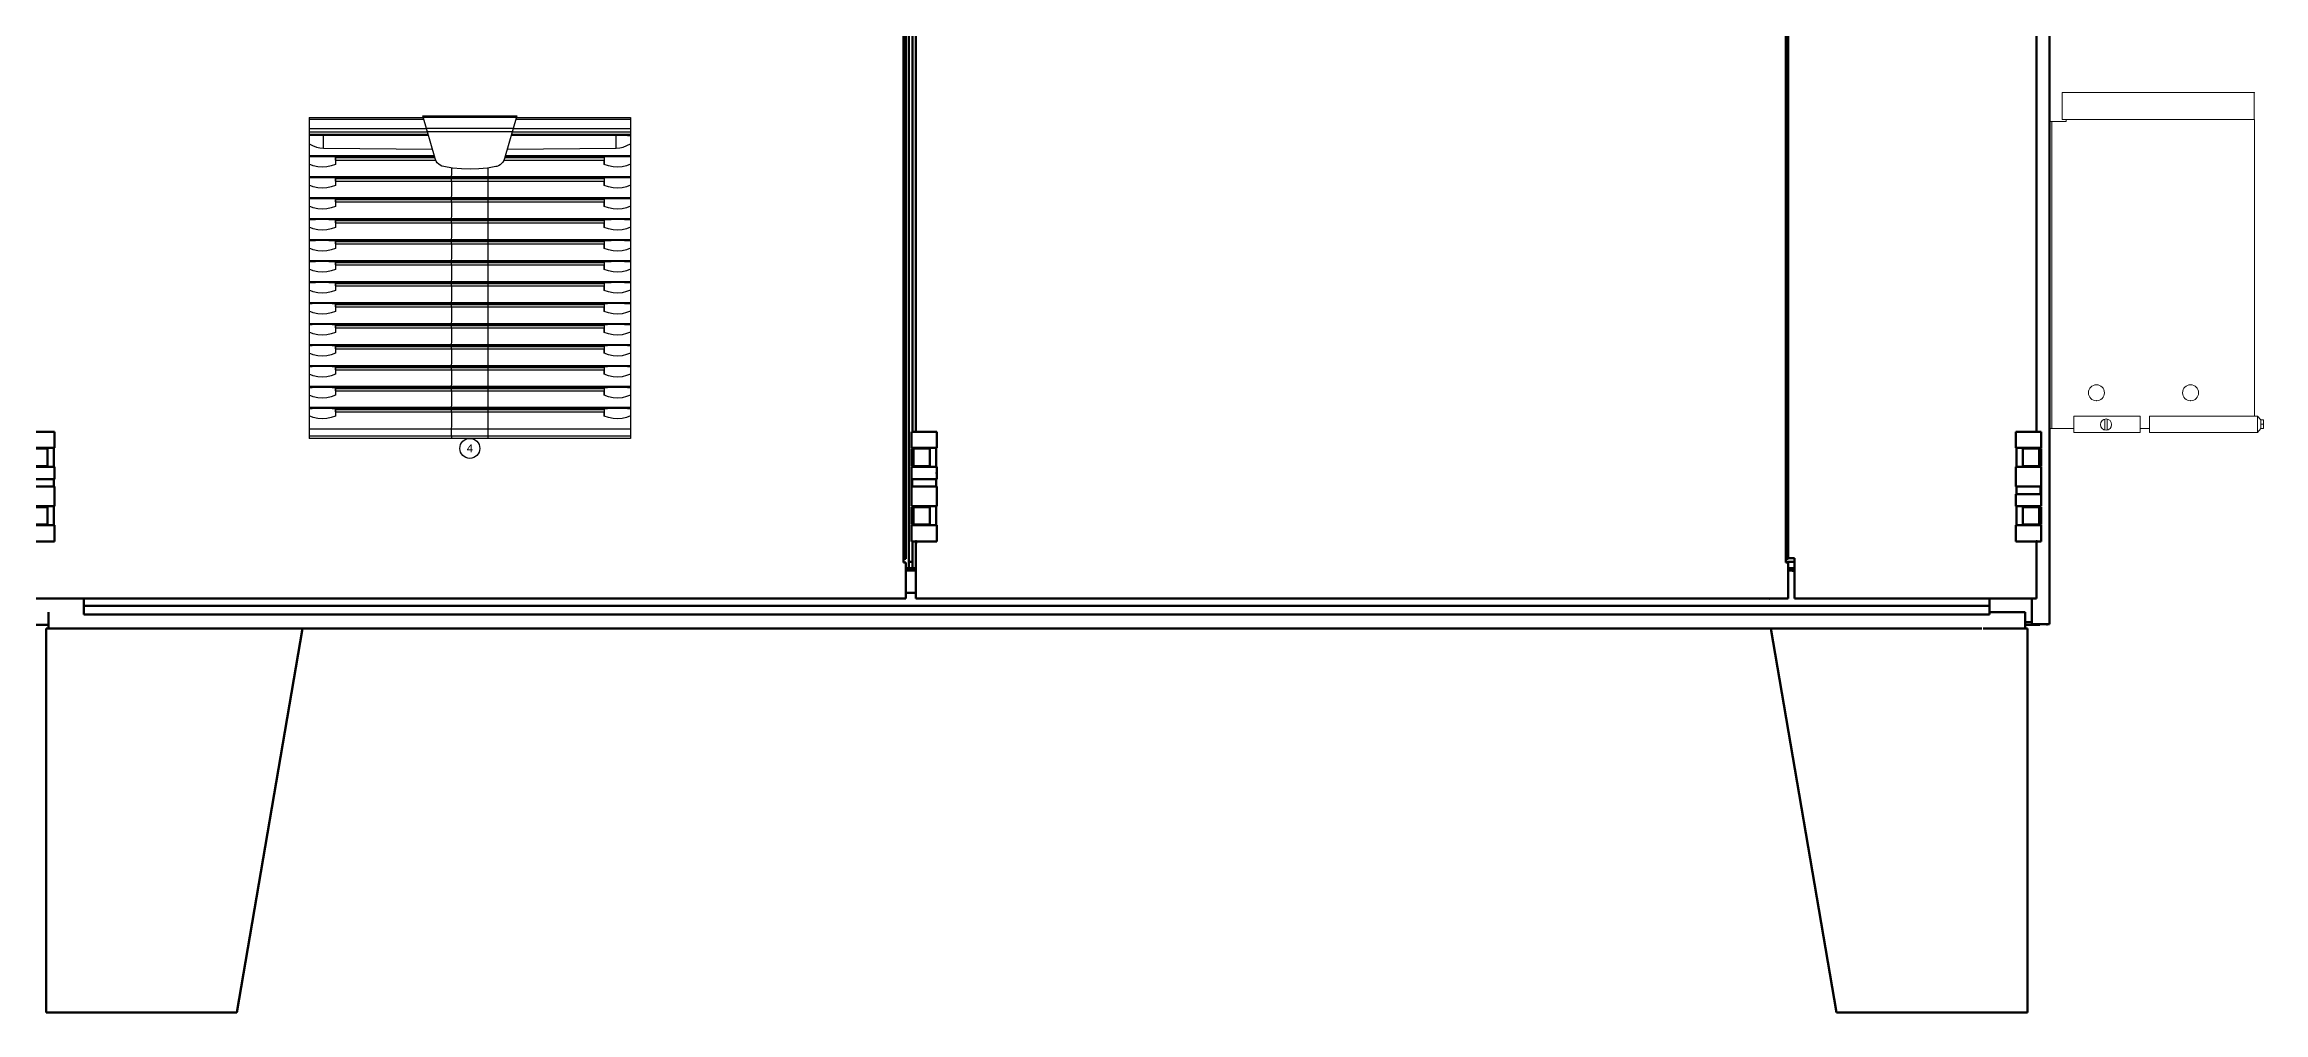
# Model space of a CAD drawing. Header units: inches. Extents: x 0 to 316, y -1 to 150.
# Drawn here: x 247.1 to 316.4, y 49 to 79.3 of the extents above; entities that cross this region are included whole.
import ezdxf
from ezdxf.enums import TextEntityAlignment as Align

# ---------------------------------------------------------------- set-up
doc = ezdxf.new("R2010")
doc.units = ezdxf.units.IN
doc.header["$MEASUREMENT"] = 0
doc.linetypes.add('DASHED', pattern=[0.75, 0.5, -0.25])
doc.linetypes.add('HIDDEN2', pattern=[0.1875, 0.125, -0.0625])
for name, color, linetype, lineweight in [('2d ConnectionPoints', 7, 'Continuous', 50), ('AM_0', 7, 'Continuous', 50), ('AM_9', 6, 'DASHED', 25), ('CONTINUOUS1', 7, 'Continuous', 20)]:
    doc.layers.add(name, color=color, linetype=linetype, lineweight=lineweight)
doc.styles.add('Calibri', font='calibri.ttf')

# ---------------------------------------------------------------- blocks, each defined once
blk = doc.blocks.new('Rittal TS8 Floor Mount 8018814')
at = {"layer": '2d ConnectionPoints'}
for p in [(27.172, 18.152), (62.18, 18.152), (62.007, 17.63), (62.007, 17.63), (27.817, 16.862), (27.172, 14.726), (27.172, 14.671), (27.345, 15.248), (27.345, 15.248), (62.18, 14.726), (26.949, 13.89), (26.949, 13.89), (26.949, 13.89), (27.067, 13.89), (27.067, 13.89), (27.067, 13.89), (54.557, 13.811), (54.567, 13.811), (62.5, 12.138)]:
    blk.add_point(p, dxfattribs=at)
at = {"layer": 'AM_0'}
for p, q in [((26.857, 14.181), (26.857, 82.925)), ((54.416, 14.181), (54.416, 82.925)), ((62.579, 12.138), (62.579, 82.886)), ((26.949, 81.134), (26.949, 13.89)), ((26.786, 40.131), (26.786, 14.063)), ((54.345, 40.131), (54.345, 14.063)), ((27.067, 35.396), (27.067, 18.152)), ((27.172, 18.152), (27.172, 35.396)), ((62.18, 35.396), (62.18, 18.152)), ((-0.525, 18.152), (0.262, 18.152)), ((0.262, 17.648), (0.262, 18.152)), ((27.034, 17.648), (27.034, 18.152)), ((27.034, 18.152), (27.821, 18.152)), ((27.821, 17.648), (27.821, 18.152)), ((62.318, 18.152), (61.53, 18.152)), ((61.53, 18.152), (61.53, 17.648)), ((62.318, 18.152), (62.318, 17.648)), ((-0.531, 17.63), (0.042, 17.63)), ((-0.525, 17.648), (0.262, 17.648)), ((0.042, 17.079), (0.042, 17.63)), ((0.242, 17.057), (0.242, 17.648)), ((27.028, 17.63), (27.028, 17.079)), ((27.028, 17.63), (27.601, 17.63)), ((27.034, 17.648), (27.821, 17.648)), ((27.067, 17.648), (27.067, 17.63)), ((27.094, 17.63), (27.094, 17.079)), ((27.172, 17.63), (27.172, 17.648)), ((27.211, 17.63), (27.211, 17.648)), ((27.601, 17.079), (27.601, 17.63)), ((27.801, 17.057), (27.801, 17.648)), ((62.318, 17.648), (61.53, 17.648)), ((61.55, 17.648), (61.55, 17.057)), ((62.324, 17.63), (61.751, 17.63)), ((61.751, 17.63), (61.751, 17.079)), ((62.14, 17.648), (62.14, 17.63)), ((62.18, 17.648), (62.18, 17.63)), ((62.257, 17.079), (62.257, 17.63)), ((62.324, 17.079), (62.324, 17.63)), ((-0.531, 17.079), (0.042, 17.079)), ((-0.525, 17.057), (0.262, 17.057)), ((-0.525, 16.675), (0.262, 16.675)), ((0.242, 16.439), (0.242, 16.675)), ((0.262, 16.675), (0.262, 17.057)), ((27.028, 17.079), (27.601, 17.079)), ((27.034, 15.821), (27.034, 17.057)), ((27.034, 17.057), (27.821, 17.057)), ((27.034, 16.675), (27.821, 16.675)), ((27.053, 16.439), (27.053, 16.675)), ((27.067, 17.079), (27.067, 17.057)), ((27.172, 17.057), (27.172, 17.079)), ((27.211, 17.057), (27.211, 17.079)), ((27.801, 16.439), (27.801, 16.675)), ((27.821, 16.675), (27.821, 17.057)), ((62.318, 17.057), (61.53, 17.057)), ((61.53, 17.057), (61.53, 16.439)), ((62.324, 17.079), (61.751, 17.079)), ((62.14, 17.079), (62.14, 17.057)), ((62.18, 17.079), (62.18, 17.057)), ((62.318, 17.057), (62.318, 15.821)), ((-0.525, 16.439), (0.262, 16.439)), ((0.262, 15.821), (0.262, 16.439)), ((27.034, 16.439), (27.821, 16.439)), ((27.821, 15.821), (27.821, 16.439)), ((62.318, 16.439), (61.53, 16.439)), ((62.318, 16.203), (61.53, 16.203)), ((61.53, 16.203), (61.53, 15.821)), ((61.55, 16.439), (61.55, 16.203)), ((62.298, 16.439), (62.298, 16.203)), ((-0.531, 15.799), (0.042, 15.799)), ((-0.525, 15.821), (0.262, 15.821)), ((0.042, 15.248), (0.042, 15.799)), ((0.242, 15.23), (0.242, 15.821)), ((27.028, 15.799), (27.028, 15.248)), ((27.028, 15.799), (27.601, 15.799)), ((27.034, 15.821), (27.821, 15.821)), ((27.067, 15.821), (27.067, 15.799)), ((27.094, 15.799), (27.094, 15.248)), ((27.172, 15.799), (27.172, 15.821)), ((27.211, 15.799), (27.211, 15.821)), ((27.601, 15.248), (27.601, 15.799)), ((27.801, 15.23), (27.801, 15.821)), ((62.318, 15.821), (61.53, 15.821)), ((61.55, 15.821), (61.55, 15.23)), ((62.324, 15.799), (61.751, 15.799)), ((61.751, 15.799), (61.751, 15.248)), ((62.14, 15.821), (62.14, 15.799)), ((62.18, 15.821), (62.18, 15.799)), ((62.257, 15.248), (62.257, 15.799)), ((62.324, 15.248), (62.324, 15.799)), ((-0.531, 15.248), (0.042, 15.248)), ((-0.525, 15.23), (0.262, 15.23)), ((-0.525, 14.726), (0.262, 14.726)), ((0.262, 14.726), (0.262, 15.23)), ((27.028, 15.248), (27.601, 15.248)), ((27.034, 14.726), (27.034, 15.23)), ((27.034, 15.23), (27.821, 15.23)), ((27.034, 14.726), (27.821, 14.726)), ((27.067, 15.248), (27.067, 15.23)), ((27.067, 14.726), (27.067, 13.89)), ((27.172, 15.23), (27.172, 15.248)), ((27.172, 12.945), (27.172, 14.726)), ((27.211, 15.23), (27.211, 15.248)), ((27.821, 14.726), (27.821, 15.23)), ((62.318, 15.23), (61.53, 15.23)), ((61.53, 15.23), (61.53, 14.726)), ((62.318, 14.726), (61.53, 14.726)), ((62.324, 15.248), (61.751, 15.248)), ((62.14, 15.248), (62.14, 15.23)), ((62.18, 15.248), (62.18, 15.23)), ((62.18, 14.726), (62.18, 12.945)), ((62.318, 15.23), (62.318, 14.726)), ((26.786, 14.181), (26.857, 14.181)), ((26.786, 14.063), (26.857, 14.063)), ((26.857, 14.063), (26.857, 12.945)), ((27.008, 13.89), (26.857, 13.89)), ((27.067, 14.087), (26.949, 14.087)), ((27.172, 13.89), (27.008, 13.89)), ((27.008, 13.811), (27.008, 13.89)), ((27.008, 13.811), (27.008, 13.89)), ((54.345, 14.181), (54.416, 14.181)), ((54.621, 14.087), (54.345, 14.087)), ((54.345, 14.063), (54.416, 14.063)), ((54.416, 14.205), (54.621, 14.205)), ((54.416, 14.063), (54.416, 12.945)), ((54.416, 13.89), (54.621, 13.89)), ((54.621, 12.945), (54.621, 14.205)), ((27.172, 13.811), (26.857, 13.811)), ((54.621, 13.811), (54.416, 13.811)), ((26.857, 12.945), (-0.387, 12.945)), ((0.069, 12.512), (0.069, 12)), ((1.181, 12.945), (1.181, 12.436)), ((60.709, 12.711), (1.181, 12.711)), ((27.172, 13.122), (26.857, 13.122)), ((54.416, 12.945), (27.172, 12.945)), ((62.18, 12.945), (54.621, 12.945)), ((60.709, 12.945), (60.709, 12.436)), ((60.709, 12.512), (61.821, 12.512)), ((61.821, 12.512), (61.821, 12)), ((62.028, 12.138), (62.028, 12.945)), ((-0.394, 12.118), (0.069, 12.118)), ((0, 12), (0, 0)), ((1.378, 12), (0, 12)), ((1.181, 12.436), (60.709, 12.436)), ((1.378, 12), (1.417, 12)), ((8.01, 12), (1.417, 12)), ((5.959, 0), (8.01, 12)), ((8.01, 12), (53.88, 12)), ((55.931, 0), (53.88, 12)), ((53.88, 12), (60.472, 12)), ((60.512, 12), (61.89, 12)), ((61.821, 12.197), (62.028, 12.197)), ((61.821, 12.118), (62.283, 12.118)), ((61.89, 12), (61.89, 0)), ((62.028, 12.138), (62.579, 12.138)), ((62.283, 12.118), (62.283, 12.138)), ((0, 0), (5.959, 0)), ((61.89, 0), (55.931, 0))]:
    blk.add_line(p, q, dxfattribs=at)
at = {"layer": 'AM_9'}
for p, q in [((26.778, 14.181), (26.786, 14.181)), ((54.337, 14.181), (54.345, 14.181)), ((53.839, 12.925), (53.848, 12.925))]:
    blk.add_line(p, q, dxfattribs=at)
blk = doc.blocks.new('SK 3241.124')
at = {"color": 2}
for p, q in [((0, 10.026), (3.566, 10.032)), ((0, 10.024), (3.564, 10.024)), ((0, 10.024), (0, 0)), ((0, 9.978), (3.581, 9.978)), ((3.551, 10.083), (6.488, 10.083)), ((3.936, 8.741), (3.551, 10.083)), ((3.554, 10.075), (6.486, 10.075)), ((3.566, 10.032), (6.473, 10.032)), ((6.488, 10.083), (6.103, 8.741)), ((6.458, 9.978), (10.039, 9.978)), ((6.473, 10.032), (10.039, 10.026)), ((6.475, 10.024), (10.039, 10.024)), ((10.039, 10.024), (10.039, 0)), ((0, 9.681), (3.667, 9.681)), ((0, 9.574), (3.697, 9.574)), ((0, 9.506), (3.717, 9.506)), ((0, 9.486), (3.722, 9.486)), ((0.446, 9.476), (3.725, 9.478)), ((0.446, 9.064), (0.446, 9.476)), ((0.446, 9.064), (3.851, 9.039)), ((3.664, 9.691), (6.376, 9.691)), ((3.694, 9.587), (6.346, 9.587)), ((6.188, 9.039), (9.594, 9.064)), ((6.314, 9.478), (9.594, 9.476)), ((6.317, 9.486), (10.039, 9.486)), ((6.322, 9.506), (10.039, 9.506)), ((6.342, 9.574), (10.039, 9.574)), ((6.373, 9.681), (10.039, 9.681)), ((9.594, 9.064), (9.594, 9.476)), ((0, 8.842), (3.907, 8.842)), ((0, 8.817), (3.915, 8.817)), ((0.823, 8.794), (0.823, 8.56)), ((0.825, 8.777), (0.823, 8.794)), ((0.825, 8.698), (0.823, 8.56)), ((0.825, 8.698), (0.825, 8.777)), ((0.825, 8.777), (3.926, 8.777)), ((0.825, 8.698), (3.952, 8.698)), ((6.088, 8.698), (9.214, 8.698)), ((6.113, 8.777), (9.214, 8.777)), ((6.125, 8.817), (10.039, 8.817)), ((6.132, 8.842), (10.039, 8.842)), ((9.217, 8.794), (9.214, 8.777)), ((9.214, 8.777), (9.214, 8.698)), ((9.217, 8.56), (9.214, 8.698)), ((9.217, 8.794), (9.217, 8.56)), ((0, 8.186), (10.039, 8.186)), ((0, 8.161), (10.039, 8.161)), ((0.823, 8.138), (0.823, 7.905)), ((0.825, 8.121), (0.823, 8.138)), ((0.825, 8.042), (0.823, 7.905)), ((0.825, 8.042), (0.825, 8.121)), ((0.825, 8.121), (9.214, 8.121)), ((0.825, 8.042), (9.214, 8.042)), ((4.447, 8.121), (4.443, 8.161)), ((4.447, 8.042), (4.447, 8.121)), ((5.592, 8.121), (5.596, 8.161)), ((5.592, 8.042), (5.592, 8.121)), ((9.217, 8.138), (9.214, 8.121)), ((9.214, 8.121), (9.214, 8.042)), ((9.217, 7.905), (9.214, 8.042)), ((9.217, 8.138), (9.217, 7.905)), ((0, 7.53), (10.039, 7.53)), ((0, 7.505), (10.039, 7.505)), ((0.823, 7.482), (0.823, 7.249)), ((0.825, 7.465), (0.823, 7.482)), ((0.825, 7.387), (0.823, 7.249)), ((0.825, 7.387), (0.825, 7.465)), ((0.825, 7.465), (9.214, 7.465)), ((0.825, 7.387), (9.214, 7.387)), ((4.447, 7.465), (4.443, 7.505)), ((4.447, 7.387), (4.447, 7.465)), ((5.592, 7.465), (5.596, 7.505)), ((5.592, 7.387), (5.592, 7.465)), ((9.217, 7.482), (9.214, 7.465)), ((9.214, 7.465), (9.214, 7.387)), ((9.217, 7.249), (9.214, 7.387)), ((9.217, 7.482), (9.217, 7.249)), ((0, 6.874), (10.039, 6.874)), ((0, 6.849), (10.039, 6.849)), ((0.823, 6.826), (0.823, 6.593)), ((0.825, 6.809), (0.823, 6.826)), ((0.825, 6.731), (0.823, 6.593)), ((0.825, 6.731), (0.825, 6.809)), ((0.825, 6.809), (9.214, 6.809)), ((0.825, 6.731), (9.214, 6.731)), ((4.447, 6.809), (4.443, 6.849)), ((4.447, 6.731), (4.447, 6.809)), ((5.592, 6.809), (5.596, 6.849)), ((5.592, 6.731), (5.592, 6.809)), ((9.217, 6.826), (9.214, 6.809)), ((9.214, 6.809), (9.214, 6.731)), ((9.217, 6.593), (9.214, 6.731)), ((9.217, 6.826), (9.217, 6.593)), ((0, 6.218), (10.039, 6.218)), ((0, 6.193), (10.039, 6.193)), ((0, 5.562), (10.039, 5.562)), ((0.823, 6.17), (0.823, 5.937)), ((0.825, 6.153), (0.823, 6.17)), ((0.825, 6.075), (0.823, 5.937)), ((0.825, 6.075), (0.825, 6.153)), ((0.825, 6.153), (9.214, 6.153)), ((0.825, 6.075), (9.214, 6.075)), ((4.447, 6.153), (4.443, 6.193)), ((4.447, 6.075), (4.447, 6.153)), ((5.592, 6.153), (5.596, 6.193)), ((5.592, 6.075), (5.592, 6.153)), ((9.217, 6.17), (9.214, 6.153)), ((9.214, 6.153), (9.214, 6.075)), ((9.217, 5.937), (9.214, 6.075)), ((9.217, 6.17), (9.217, 5.937)), ((0, 5.537), (10.039, 5.537)), ((0, 4.906), (10.039, 4.906)), ((0, 4.881), (10.039, 4.881)), ((0.823, 5.514), (0.823, 5.281)), ((0.825, 5.497), (0.823, 5.514)), ((0.825, 5.419), (0.823, 5.281)), ((0.823, 4.859), (0.823, 4.625)), ((0.825, 4.841), (0.823, 4.859)), ((0.825, 5.419), (0.825, 5.497)), ((0.825, 5.497), (9.214, 5.497)), ((0.825, 5.419), (9.214, 5.419)), ((4.447, 5.497), (4.443, 5.537)), ((4.447, 4.841), (4.443, 4.881)), ((4.447, 5.419), (4.447, 5.497)), ((5.592, 5.497), (5.596, 5.537)), ((5.592, 5.419), (5.592, 5.497)), ((5.592, 4.841), (5.596, 4.881)), ((9.217, 5.514), (9.214, 5.497)), ((9.214, 5.497), (9.214, 5.419)), ((9.217, 5.281), (9.214, 5.419)), ((9.217, 4.859), (9.214, 4.841)), ((9.217, 5.514), (9.217, 5.281)), ((9.217, 4.859), (9.217, 4.625)), ((0, 4.25), (10.039, 4.25)), ((0, 4.225), (10.039, 4.225)), ((0.825, 4.763), (0.823, 4.625)), ((0.823, 4.203), (0.823, 3.969)), ((0.825, 4.185), (0.823, 4.203)), ((0.825, 4.763), (0.825, 4.841)), ((0.825, 4.841), (9.214, 4.841)), ((0.825, 4.763), (9.214, 4.763)), ((0.825, 4.107), (0.825, 4.185)), ((0.825, 4.185), (9.214, 4.185)), ((4.447, 4.185), (4.443, 4.225)), ((4.447, 4.763), (4.447, 4.841)), ((4.447, 4.107), (4.447, 4.185)), ((5.592, 4.763), (5.592, 4.841)), ((5.592, 4.185), (5.596, 4.225)), ((5.592, 4.107), (5.592, 4.185)), ((9.214, 4.841), (9.214, 4.763)), ((9.217, 4.625), (9.214, 4.763)), ((9.217, 4.203), (9.214, 4.185)), ((9.214, 4.185), (9.214, 4.107)), ((9.217, 4.203), (9.217, 3.969)), ((0, 3.594), (10.039, 3.594)), ((0, 3.569), (10.039, 3.569)), ((0.825, 4.107), (0.823, 3.969)), ((0.823, 3.547), (0.823, 3.313)), ((0.825, 3.529), (0.823, 3.547)), ((0.825, 4.107), (9.214, 4.107)), ((0.825, 3.451), (0.825, 3.529)), ((0.825, 3.529), (9.214, 3.529)), ((4.447, 3.529), (4.443, 3.569)), ((4.447, 3.451), (4.447, 3.529)), ((5.592, 3.529), (5.596, 3.569)), ((5.592, 3.451), (5.592, 3.529)), ((9.217, 3.969), (9.214, 4.107)), ((9.217, 3.547), (9.214, 3.529)), ((9.214, 3.529), (9.214, 3.451)), ((9.217, 3.547), (9.217, 3.313)), ((0, 2.938), (10.039, 2.938)), ((0, 2.913), (10.039, 2.913)), ((0.825, 3.451), (0.823, 3.313)), ((0.823, 2.891), (0.823, 2.657)), ((0.825, 2.873), (0.823, 2.891)), ((0.825, 2.795), (0.823, 2.657)), ((0.825, 3.451), (9.214, 3.451)), ((0.825, 2.795), (0.825, 2.873)), ((0.825, 2.873), (9.214, 2.873)), ((0.825, 2.795), (9.214, 2.795)), ((4.447, 2.873), (4.443, 2.913)), ((4.447, 2.795), (4.447, 2.873)), ((5.592, 2.873), (5.596, 2.913)), ((5.592, 2.795), (5.592, 2.873)), ((9.217, 3.313), (9.214, 3.451)), ((9.217, 2.891), (9.214, 2.873)), ((9.214, 2.873), (9.214, 2.795)), ((9.217, 2.657), (9.214, 2.795)), ((9.217, 2.891), (9.217, 2.657)), ((0, 2.282), (10.039, 2.282)), ((0, 2.257), (10.039, 2.257)), ((0.823, 2.235), (0.823, 2.001)), ((0.825, 2.217), (0.823, 2.235)), ((0.825, 2.139), (0.823, 2.001)), ((0.825, 2.139), (0.825, 2.217)), ((0.825, 2.217), (9.214, 2.217)), ((0.825, 2.139), (9.214, 2.139)), ((4.447, 2.217), (4.443, 2.257)), ((4.447, 2.139), (4.447, 2.217)), ((5.592, 2.217), (5.596, 2.257)), ((5.592, 2.139), (5.592, 2.217)), ((9.217, 2.235), (9.214, 2.217)), ((9.214, 2.217), (9.214, 2.139)), ((9.217, 2.001), (9.214, 2.139)), ((9.217, 2.235), (9.217, 2.001)), ((0, 1.627), (10.039, 1.627)), ((0, 1.602), (10.039, 1.602)), ((0.823, 1.579), (0.823, 1.346)), ((0.825, 1.562), (0.823, 1.579)), ((0.825, 1.483), (0.823, 1.346)), ((0.825, 1.483), (0.825, 1.562)), ((0.825, 1.562), (9.214, 1.562)), ((0.825, 1.483), (9.214, 1.483)), ((4.447, 1.562), (4.443, 1.602)), ((4.447, 1.483), (4.447, 1.562)), ((5.592, 1.562), (5.596, 1.602)), ((5.592, 1.483), (5.592, 1.562)), ((9.217, 1.579), (9.214, 1.562)), ((9.214, 1.562), (9.214, 1.483)), ((9.217, 1.346), (9.214, 1.483)), ((9.217, 1.579), (9.217, 1.346)), ((0, 0.971), (10.039, 0.971)), ((0, 0.946), (10.039, 0.946)), ((0.823, 0.923), (0.823, 0.696)), ((0.825, 0.906), (0.823, 0.923)), ((0.825, 0.834), (0.823, 0.696)), ((0.825, 0.834), (0.825, 0.906)), ((0.825, 0.906), (9.214, 0.906)), ((0.825, 0.834), (9.214, 0.834)), ((4.447, 0.906), (4.443, 0.946)), ((4.447, 0.834), (4.447, 0.906)), ((5.592, 0.906), (5.596, 0.946)), ((5.592, 0.834), (5.592, 0.906)), ((9.217, 0.923), (9.214, 0.906)), ((9.214, 0.906), (9.214, 0.834)), ((9.217, 0.696), (9.214, 0.834)), ((9.217, 0.923), (9.217, 0.696)), ((0, 0.301), (10.039, 0.301)), ((0, 0.296), (10.039, 0.296)), ((0, 0.078), (10.039, 0.078)), ((0, 0.008), (10.039, 0.008)), ((10.039, 0), (0, 0)), ((4.443, 0.078), (4.443, 0.296)), ((4.455, -0.007), (4.444, 0.008)), ((5.584, -0.007), (5.596, 0.008)), ((5.597, 0.078), (5.597, 0.296))]:
    blk.add_line(p, q, dxfattribs=at)
for points in [[(0, 9.464), (0.163, 9.472), (0.253, 9.474), (0.344, 9.476), (0.446, 9.476)], [(0, 9.208), (0.11, 9.15), (0.232, 9.101), (0.335, 9.075), (0.446, 9.064)], [(9.594, 9.476), (9.774, 9.474), (9.864, 9.472), (9.95, 9.469), (10.039, 9.464)], [(9.594, 9.064), (9.703, 9.074), (9.81, 9.102), (9.929, 9.15), (10.039, 9.208)], [(0.823, 8.794), (0.722, 8.797), (0.621, 8.8), (0.516, 8.802), (0.412, 8.802), (0.306, 8.802), (0.203, 8.8), (0.1, 8.797), (0, 8.793)], [(0.823, 8.56), (0.691, 8.516), (0.552, 8.484), (0.412, 8.472), (0.269, 8.483), (0.131, 8.517), (0, 8.566)], [(4.207, 8.492), (4.149, 8.508), (4.096, 8.534), (4.047, 8.569), (4.005, 8.612), (3.971, 8.66), (3.945, 8.714), (3.936, 8.741)], [(5.833, 8.492), (5.569, 8.448), (5.303, 8.42), (5.036, 8.411), (4.758, 8.419), (4.481, 8.446), (4.207, 8.492)], [(6.103, 8.741), (6.082, 8.686), (6.052, 8.634), (6.013, 8.589), (5.968, 8.55), (5.916, 8.52), (5.86, 8.498), (5.833, 8.492)], [(10.039, 8.793), (9.948, 8.797), (9.853, 8.8), (9.752, 8.801), (9.649, 8.802), (9.543, 8.802), (9.436, 8.8), (9.326, 8.798), (9.217, 8.794)], [(10.039, 8.566), (9.917, 8.52), (9.784, 8.486), (9.645, 8.472), (9.497, 8.482), (9.356, 8.513), (9.217, 8.56)], [(0.823, 8.138), (0.722, 8.142), (0.621, 8.144), (0.516, 8.146), (0.412, 8.146), (0.306, 8.146), (0.203, 8.144), (0.1, 8.141), (0, 8.137)], [(0.823, 7.905), (0.691, 7.86), (0.552, 7.828), (0.412, 7.816), (0.269, 7.827), (0.131, 7.861), (0, 7.911)], [(10.039, 8.137), (9.948, 8.141), (9.853, 8.144), (9.752, 8.146), (9.649, 8.146), (9.543, 8.146), (9.436, 8.144), (9.326, 8.142), (9.217, 8.138)], [(10.039, 7.911), (9.917, 7.864), (9.784, 7.83), (9.645, 7.816), (9.497, 7.826), (9.356, 7.857), (9.217, 7.905)], [(0.823, 7.482), (0.722, 7.486), (0.621, 7.488), (0.516, 7.49), (0.412, 7.49), (0.306, 7.49), (0.203, 7.488), (0.1, 7.485), (0, 7.482)], [(0.823, 7.249), (0.691, 7.204), (0.552, 7.172), (0.412, 7.16), (0.269, 7.172), (0.131, 7.205), (0, 7.255)], [(10.039, 7.482), (9.948, 7.485), (9.853, 7.488), (9.752, 7.49), (9.649, 7.49), (9.543, 7.49), (9.436, 7.489), (9.326, 7.486), (9.217, 7.482)], [(10.039, 7.255), (9.917, 7.208), (9.784, 7.174), (9.645, 7.16), (9.497, 7.17), (9.356, 7.202), (9.217, 7.249)], [(0.823, 6.826), (0.722, 6.83), (0.621, 6.832), (0.516, 6.834), (0.412, 6.834), (0.306, 6.834), (0.203, 6.832), (0.1, 6.83), (0, 6.826)], [(0.823, 6.593), (0.691, 6.548), (0.552, 6.516), (0.412, 6.504), (0.269, 6.516), (0.131, 6.549), (0, 6.599)], [(10.039, 6.826), (9.948, 6.829), (9.853, 6.832), (9.752, 6.834), (9.649, 6.834), (9.543, 6.834), (9.436, 6.833), (9.326, 6.83), (9.217, 6.826)], [(10.039, 6.599), (9.917, 6.552), (9.784, 6.518), (9.645, 6.504), (9.497, 6.514), (9.356, 6.546), (9.217, 6.593)], [(0.823, 6.17), (0.722, 6.174), (0.621, 6.176), (0.516, 6.178), (0.412, 6.179), (0.306, 6.178), (0.203, 6.176), (0.1, 6.174), (0, 6.17)], [(0.823, 5.937), (0.691, 5.892), (0.552, 5.86), (0.412, 5.848), (0.269, 5.86), (0.131, 5.893), (0, 5.943)], [(10.039, 6.17), (9.948, 6.173), (9.853, 6.176), (9.752, 6.178), (9.649, 6.179), (9.543, 6.178), (9.436, 6.177), (9.326, 6.174), (9.217, 6.17)], [(10.039, 5.943), (9.917, 5.896), (9.784, 5.862), (9.645, 5.848), (9.497, 5.859), (9.356, 5.89), (9.217, 5.937)], [(0.823, 5.514), (0.722, 5.518), (0.621, 5.52), (0.516, 5.522), (0.412, 5.523), (0.306, 5.522), (0.203, 5.521), (0.1, 5.518), (0, 5.514)], [(0.823, 5.281), (0.691, 5.236), (0.552, 5.204), (0.412, 5.192), (0.269, 5.204), (0.131, 5.237), (0, 5.287)], [(0.823, 4.859), (0.722, 4.862), (0.621, 4.865), (0.516, 4.866), (0.412, 4.867), (0.306, 4.866), (0.203, 4.865), (0.1, 4.862), (0, 4.858)], [(10.039, 5.514), (9.948, 5.517), (9.853, 5.52), (9.752, 5.522), (9.649, 5.523), (9.543, 5.522), (9.436, 5.521), (9.326, 5.518), (9.217, 5.514)], [(10.039, 5.287), (9.917, 5.24), (9.784, 5.206), (9.645, 5.192), (9.497, 5.203), (9.356, 5.234), (9.217, 5.281)], [(10.039, 4.858), (9.948, 4.862), (9.853, 4.864), (9.752, 4.866), (9.649, 4.867), (9.543, 4.866), (9.436, 4.865), (9.326, 4.862), (9.217, 4.859)], [(0.823, 4.625), (0.691, 4.58), (0.552, 4.548), (0.412, 4.536), (0.269, 4.548), (0.131, 4.581), (0, 4.631)], [(0.823, 4.203), (0.722, 4.206), (0.621, 4.209), (0.516, 4.21), (0.412, 4.211), (0.306, 4.21), (0.203, 4.209), (0.1, 4.206), (0, 4.202)], [(10.039, 4.631), (9.917, 4.584), (9.784, 4.55), (9.645, 4.537), (9.497, 4.547), (9.356, 4.578), (9.217, 4.625)], [(10.039, 4.202), (9.948, 4.206), (9.853, 4.208), (9.752, 4.21), (9.649, 4.211), (9.543, 4.21), (9.436, 4.209), (9.326, 4.206), (9.217, 4.203)], [(0.823, 3.969), (0.691, 3.924), (0.552, 3.892), (0.412, 3.881), (0.269, 3.892), (0.131, 3.925), (0, 3.975)], [(0.823, 3.547), (0.722, 3.55), (0.621, 3.553), (0.516, 3.554), (0.412, 3.555), (0.306, 3.554), (0.203, 3.553), (0.1, 3.55), (0, 3.546)], [(10.039, 3.975), (9.917, 3.928), (9.784, 3.894), (9.645, 3.881), (9.497, 3.891), (9.356, 3.922), (9.217, 3.969)], [(10.039, 3.546), (9.948, 3.55), (9.853, 3.552), (9.752, 3.554), (9.649, 3.555), (9.543, 3.555), (9.436, 3.553), (9.326, 3.55), (9.217, 3.547)], [(0.823, 3.313), (0.691, 3.268), (0.552, 3.236), (0.412, 3.225), (0.269, 3.236), (0.131, 3.27), (0, 3.319)], [(0.823, 2.891), (0.722, 2.894), (0.621, 2.897), (0.516, 2.898), (0.412, 2.899), (0.306, 2.899), (0.203, 2.897), (0.1, 2.894), (0, 2.89)], [(10.039, 3.319), (9.917, 3.273), (9.784, 3.238), (9.645, 3.225), (9.497, 3.235), (9.356, 3.266), (9.217, 3.313)], [(10.039, 2.89), (9.948, 2.894), (9.853, 2.897), (9.752, 2.898), (9.649, 2.899), (9.543, 2.899), (9.436, 2.897), (9.326, 2.895), (9.217, 2.891)], [(0.823, 2.657), (0.691, 2.612), (0.552, 2.581), (0.412, 2.569), (0.269, 2.58), (0.131, 2.614), (0, 2.663)], [(0.823, 2.235), (0.722, 2.238), (0.621, 2.241), (0.516, 2.243), (0.412, 2.243), (0.306, 2.243), (0.203, 2.241), (0.1, 2.238), (0, 2.234)], [(10.039, 2.663), (9.917, 2.617), (9.784, 2.583), (9.645, 2.569), (9.497, 2.579), (9.356, 2.61), (9.217, 2.657)], [(10.039, 2.234), (9.948, 2.238), (9.853, 2.241), (9.752, 2.242), (9.649, 2.243), (9.543, 2.243), (9.436, 2.241), (9.326, 2.239), (9.217, 2.235)], [(0.823, 2.001), (0.691, 1.957), (0.552, 1.925), (0.412, 1.913), (0.269, 1.924), (0.131, 1.958), (0, 2.007)], [(0.823, 1.579), (0.722, 1.583), (0.621, 1.585), (0.516, 1.587), (0.412, 1.587), (0.306, 1.587), (0.203, 1.585), (0.1, 1.582), (0, 1.578)], [(10.039, 2.007), (9.917, 1.961), (9.784, 1.927), (9.645, 1.913), (9.497, 1.923), (9.356, 1.954), (9.217, 2.001)], [(10.039, 1.578), (9.948, 1.582), (9.853, 1.585), (9.752, 1.586), (9.649, 1.587), (9.543, 1.587), (9.436, 1.585), (9.326, 1.583), (9.217, 1.579)], [(0.823, 1.346), (0.691, 1.301), (0.552, 1.269), (0.412, 1.257), (0.269, 1.268), (0.131, 1.302), (0, 1.352)], [(0.823, 0.923), (0.722, 0.927), (0.621, 0.929), (0.516, 0.931), (0.412, 0.931), (0.306, 0.931), (0.203, 0.929), (0.1, 0.926), (0, 0.922)], [(0.823, 0.696), (0.691, 0.651), (0.552, 0.619), (0.412, 0.607), (0.269, 0.619), (0.131, 0.652), (0, 0.702)], [(10.039, 1.352), (9.917, 1.305), (9.784, 1.271), (9.645, 1.257), (9.497, 1.267), (9.356, 1.298), (9.217, 1.346)], [(10.039, 0.922), (9.948, 0.926), (9.853, 0.929), (9.752, 0.931), (9.649, 0.931), (9.543, 0.931), (9.436, 0.929), (9.326, 0.927), (9.217, 0.923)], [(10.039, 0.702), (9.917, 0.655), (9.784, 0.621), (9.645, 0.607), (9.497, 0.618), (9.356, 0.649), (9.217, 0.696)]]:
    blk.add_lwpolyline(points, dxfattribs=at)
for centre, major_axis, start_param, end_param in [((4.456, 7.906), (0, -1.014), 4.144554, 4.432787), ((5.583, 7.906), (0, -1.014), -4.432787, -4.144554), ((4.443, 8.18), (0, -0.0197), 4.432787, 6.161012), ((4.456, 7.25), (0, -1.014), 3.814922, 4.432787), ((5.583, 7.25), (0, -1.014), -4.432787, -3.814922), ((5.596, 8.18), (0, -0.0197), 0.122173, 1.850398), ((4.443, 7.524), (0, -0.0197), 4.432787, 6.161012), ((4.456, 6.594), (0, -1.014), 3.814922, 4.432787), ((5.583, 6.594), (0, -1.014), -4.432787, -3.814922), ((5.596, 7.524), (0, -0.0197), 0.122173, 1.850398), ((4.443, 6.868), (0, -0.0197), 4.432787, 6.161012), ((4.456, 5.938), (0, -1.014), 3.814922, 4.432787), ((5.583, 5.938), (0, -1.014), -4.432787, -3.814922), ((5.596, 6.868), (0, -0.0197), 0.122173, 1.850398), ((4.443, 6.212), (0, -0.0197), 4.432787, 6.161012), ((4.456, 5.282), (0, -1.014), 3.814922, 4.432787), ((4.443, 5.557), (0, -0.0197), 4.432787, 6.161012), ((5.583, 5.282), (0, -1.014), -4.432787, -3.814922), ((5.596, 6.212), (0, -0.0197), 0.122173, 1.850398), ((5.596, 5.557), (0, -0.0197), 0.122173, 1.850398), ((4.456, 4.626), (0, -1.014), 3.814922, 4.432787), ((4.443, 4.901), (0, -0.0197), 4.432787, 6.161012), ((5.583, 4.626), (0, -1.014), -4.432787, -3.814922), ((5.596, 4.901), (0, -0.0197), 0.122173, 1.850398), ((4.456, 3.97), (0, -1.014), 3.814922, 4.432787), ((4.443, 4.245), (0, -0.0197), 4.432787, 6.161012), ((5.583, 3.97), (0, -1.014), -4.432787, -3.814922), ((5.596, 4.245), (0, -0.0197), 0.122173, 1.850398), ((4.456, 3.314), (0, -1.014), 3.814922, 4.432787), ((4.443, 3.589), (0, -0.0197), 4.432787, 6.161012), ((5.583, 3.314), (0, -1.014), -4.432787, -3.814922), ((5.596, 3.589), (0, -0.0197), 0.122173, 1.850398), ((4.456, 2.659), (0, -1.014), 3.814922, 4.432787), ((4.443, 2.933), (0, -0.0197), 4.432787, 6.161012), ((4.456, 2.003), (0, -1.014), 3.814922, 4.432787), ((5.583, 2.659), (0, -1.014), -4.432787, -3.814922), ((5.583, 2.003), (0, -1.014), -4.432787, -3.814922), ((5.596, 2.933), (0, -0.0197), 0.122173, 1.850398), ((4.443, 2.277), (0, -0.0197), 4.432787, 6.161012), ((4.456, 1.347), (0, -1.014), 3.814922, 4.432787), ((5.583, 1.347), (0, -1.014), -4.432787, -3.814922), ((5.596, 2.277), (0, -0.0197), 0.122173, 1.850398), ((4.443, 1.621), (0, -0.0197), 4.432787, 6.161012), ((4.456, 0.691), (0, -1.014), 3.814922, 4.432787), ((5.583, 0.691), (0, -1.014), -4.432787, -3.814922), ((5.596, 1.621), (0, -0.0197), 0.122173, 1.850398), ((4.443, 0.965), (0, -0.0197), 4.432787, 6.161012), ((4.456, 0.041), (0, -1.014), 3.814922, 4.453338), ((5.583, 0.041), (0, -1.014), -4.453338, -3.814922), ((5.596, 0.965), (0, -0.0197), 0.122173, 1.850398), ((4.443, 0.296), (0, -0.0197), 4.453338, 4.712389), ((4.444, 0.078), (0, -0.0701), 4.712389, 6.265732), ((5.596, 0.078), (0, -0.0701), 0.017453, 1.570796), ((5.596, 0.296), (0, -0.0197), 1.570796, 1.829847)]:
    blk.add_ellipse(centre, major_axis=major_axis, ratio=0.013892, start_param=start_param, end_param=end_param, dxfattribs=at)
blk = doc.blocks.new('Reference Number')
at = {"color": 6, "linetype": 'Continuous'}
blk.add_circle((0, 0), 0.125, dxfattribs=at)
at = {"color": 6, "linetype": 'Continuous', "style": 'Calibri'}
blk.add_attdef('REFERENCE_#', text='', height=0.1, dxfattribs=at).set_placement((0, 0), align=Align.MIDDLE_CENTER)
blk = doc.blocks.new('M_PFN_2')
at = {"color": 0, "linetype": 'ByBlock'}
blk.add_point((0, 0), dxfattribs=at)

msp = doc.modelspace()

# ---------------------------------------------------------------- linework, layer by layer
at = {"color": 6, "linetype": 'Continuous'}
msp.add_line((247.11024, 49), (247.11024, 51.64685), dxfattribs=at)
at = {"layer": 'CONTINUOUS1', "flags": 128}
for points in [[(310.08898, 77.75), (316.08898, 77.75), (316.08898, 76.91045), (310.08898, 76.91045)], [(309.76794, 67.25), (309.68898, 67.25), (309.68898, 76.85045), (309.76794, 76.85045)], [(310.44957, 67.64168), (312.52441, 67.64168), (312.52441, 67.13183), (310.44957, 67.13183)], [(312.81872, 67.64168), (316.18898, 67.64168), (316.18898, 67.13183), (312.81872, 67.13183)], [(316.29666, 67.38675), (316.381, 67.38675), (316.381, 67.51974), (316.29666, 67.51974)], [(316.29666, 67.38675), (316.381, 67.38675), (316.381, 67.25376), (316.29666, 67.25376)]]:
    msp.add_lwpolyline(points, close=True, dxfattribs=at)
msp.add_lwpolyline([(316.09368, 67.64168), (316.09368, 76.91045), (310.21374, 76.91045), (310.21374, 76.85045), (309.68898, 76.85045), (309.68898, 67.25), (310.44957, 67.25)], dxfattribs=at)
at = {"layer": 'CONTINUOUS1'}
for points in [[(311.42428, 67.5485), (311.42428, 67.20384)], [(311.49041, 67.5488), (311.49041, 67.20355)], [(312.52441, 67.25), (312.81872, 67.25)], [(316.18898, 67.64168), (316.29666, 67.51974)], [(316.18898, 67.13183), (316.29666, 67.25376)]]:
    msp.add_lwpolyline(points, dxfattribs=at)
for centre, radius in [((311.15898, 68.37), 0.25), ((314.09898, 68.37), 0.25), ((311.45811, 67.37617), 0.17562)]:
    msp.add_circle(centre, radius, dxfattribs=at)

# ---------------------------------------------------------------- block references
at = {"linetype": 'Continuous'}
msp.add_blockref('Rittal TS8 Floor Mount 8018814', (247.11024, 49), dxfattribs=at)
msp.add_blockref('SK 3241.124', (255.32511, 66.94488))
at = {"color": 7, "linetype": 'HIDDEN2', "ltscale": 2, "xscale": 2.5, "yscale": 2.5, "zscale": 2.5}
msp.add_blockref('Reference Number', (260.34479, 66.63238), dxfattribs=at).add_auto_attribs({'REFERENCE_#': '4'})
at = {"layer": 'CONTINUOUS1', "xscale": 4, "yscale": 4, "zscale": 4}
msp.add_blockref('M_PFN_2', (316.08898, 77.75), dxfattribs=at)
for p, rotation in [((316.08898, 77.75), 90.00000000000594), ((311.15898, 68.12), 269.999999999994), ((314.09898, 68.12), 269.999999999994), ((309.68898, 67.25), 269.999999999994), ((309.68898, 67.25), 269.999999999994), ((309.68898, 67.25), 269.999999999994), ((316.18898, 67.13183), 269.999999999994)]:
    msp.add_blockref('M_PFN_2', p, dxfattribs=dict(at, rotation=rotation))

doc.saveas('drawing.dxf')
